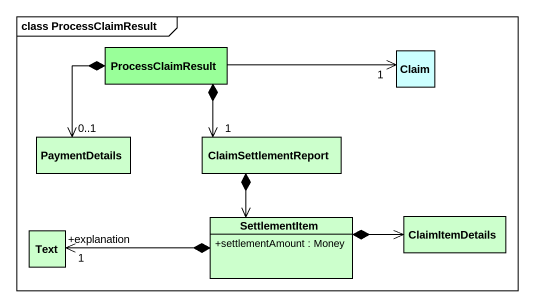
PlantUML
@startuml
mainframe class ProcessClaimResult
hide circle
hide empty members
skinparam classAttributeIconSize 0
class ProcessClaimResult #99FF99
class Claim #CCFFFF
class PaymentDetails #CCFFCC
class ClaimSettlementReport #CCFFCC
class Text #CCFFCC
class SettlementItem #CCFFCC {
  +settlementAmount : Money
}
class ClaimItemDetails #CCFFCC
ProcessClaimResult -right-> "1" Claim
ProcessClaimResult *--> "0..1" PaymentDetails
ProcessClaimResult *--> "1" ClaimSettlementReport
ClaimSettlementReport *--> SettlementItem
SettlementItem *-left-> "+explanation\n1" Text
SettlementItem *-right-> ClaimItemDetails
@enduml
